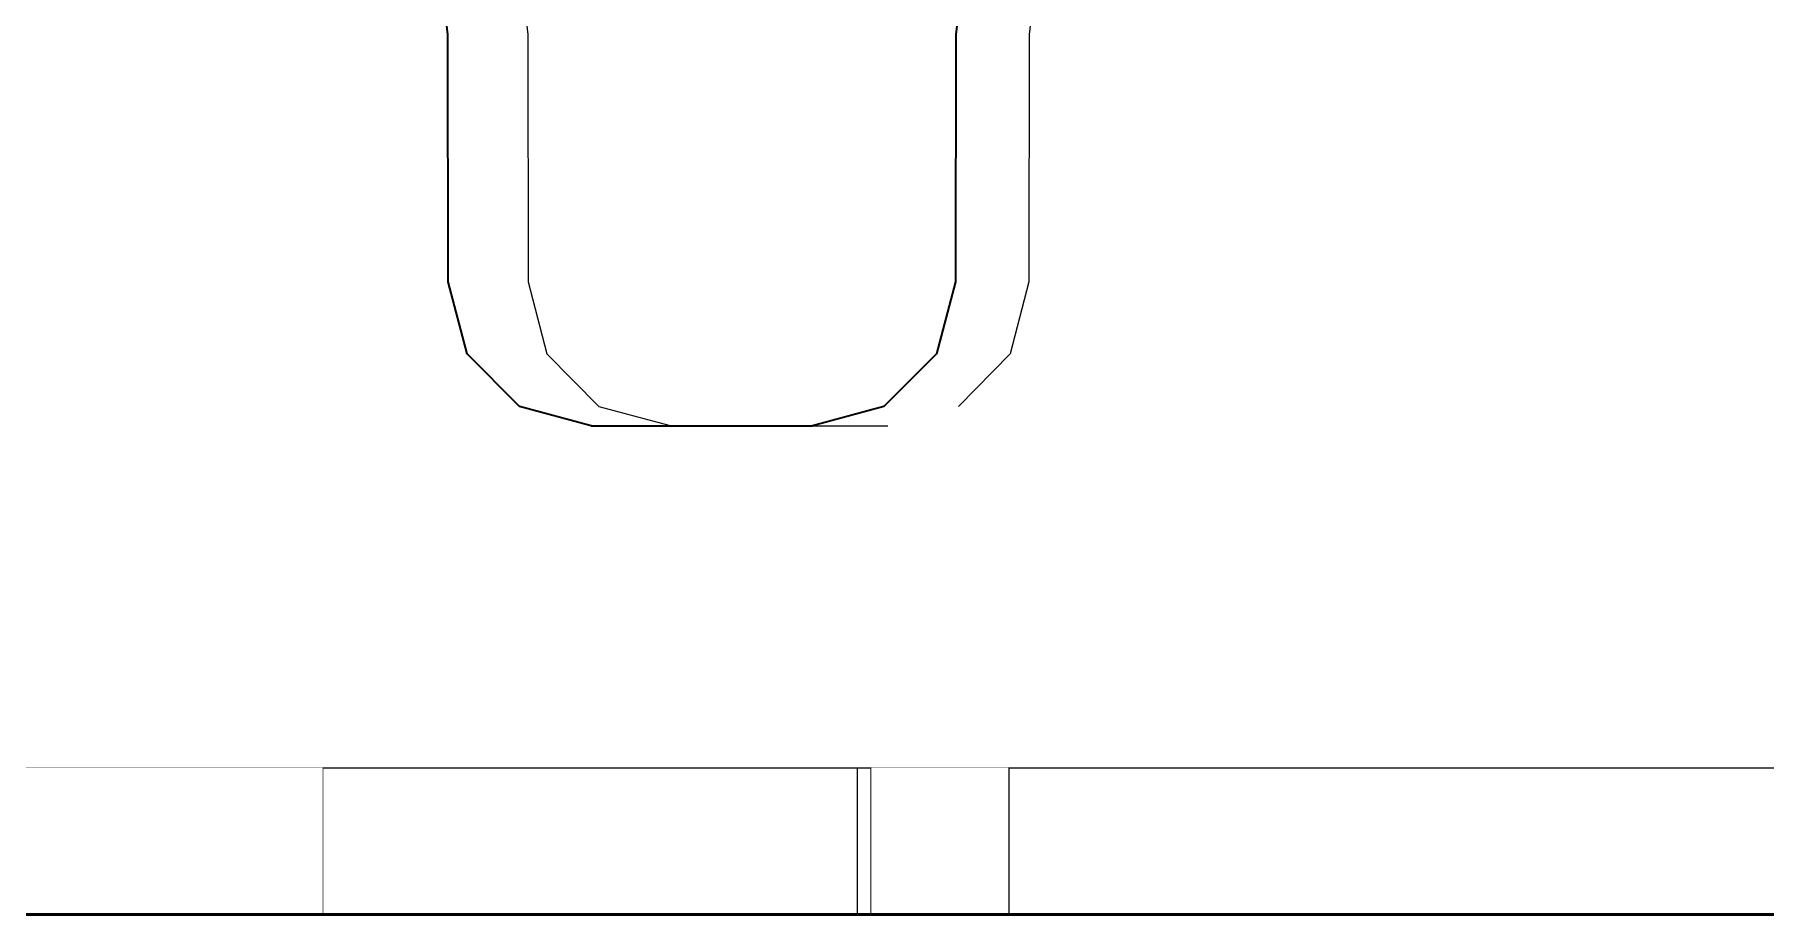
# Model space of a CAD drawing. Header units: millimetres. Extents: x -46169 to 237885, y -84465 to 18123.
# Drawn here: x 173052.6 to 173406.8, y -84332.6 to -84152.6 of the extents above; entities that cross this region are included whole.
import ezdxf

# ---------------------------------------------------------------- set-up
doc = ezdxf.new("R2010")
doc.units = ezdxf.units.MM
doc.header["$MEASUREMENT"] = 0
doc.linetypes.add('Wipeout_Contour', pattern=[1000, 0, -1000])
doc.layers.add('0_Pen_No__85', color=8, linetype='Continuous', lineweight=20)
doc.layers.add('New_A-35-M_FFE_Sanitary_Pen_No__87', color=8, linetype='Continuous', lineweight=20)
for name, color, linetype in [('New_A-20-M_Floor_Slab', 7, 'Continuous'), ('New_A-25-M_Wall_Ext', 7, 'Continuous'), ('New_A-35-M_FFE_Sanitary', 7, 'Continuous')]:
    doc.layers.add(name, color=color, linetype=linetype)
for name, color, linetype, lineweight, true_color in [('New_A-20-M_Floor_Slab_Pen_No__29', 7, 'Continuous', 50, 0x2a2a2a), ('New_A-25-M_Wall_Ext_Pen_No__44', 7, 'Continuous', 35, 0x444444), ('New_A-25-M_Wall_Ext_Pen_No__75', 7, 'Continuous', 20, 0x606060), ('New_A-35-M_FFE_Sanitary_Pen_No__64', 7, 'Continuous', 20, 0x606060)]:
    doc.layers.add(name, color=color, linetype=linetype, lineweight=lineweight, true_color=true_color)

# ---------------------------------------------------------------- blocks, each defined once
blk = doc.blocks.new('Section Elem_190_3', base_point=(129666.67, -84332.61))
at = {"color": 254, "linetype": 'Wipeout_Contour', "lineweight": 0, "ltscale": 770413.161049}
blk.add_wipeout([(173111.58, -84332.61), (173221.02, -84332.61), (173221.02, -84302.61), (173111.58, -84302.61)], dxfattribs=at).dxf.layer = 'New_A-35-M_FFE_Sanitary'
at = {"layer": 'New_A-35-M_FFE_Sanitary_Pen_No__64', "linetype": 'Continuous'}
blk.add_line((173111.58, -84332.61), (173111.58, -84302.61), dxfattribs=at)
at = {"color": 254, "linetype": 'Wipeout_Contour', "lineweight": 0, "ltscale": 770615.012152}
blk.add_wipeout([(173221.02, -84332.61), (173223.83, -84332.61), (173223.83, -84302.61), (173221.02, -84302.61)], dxfattribs=at).dxf.layer = 'New_A-35-M_FFE_Sanitary'
at = {"layer": 'New_A-35-M_FFE_Sanitary_Pen_No__64', "linetype": 'Continuous'}
for p, q in [((173221.02, -84332.61), (173221.02, -84302.61)), ((173223.83, -84332.61), (173223.83, -84302.61))]:
    blk.add_line(p, q, dxfattribs=at)
blk = doc.blocks.new('Section Elem_196_3', base_point=(129666.67, -84332.61))
at = {"layer": 'New_A-35-M_FFE_Sanitary_Pen_No__64', "linetype": 'Continuous'}
blk.add_line((173034.97, -84302.61), (173618.33, -84302.61), dxfattribs=at)
at = {"color": 254, "linetype": 'Wipeout_Contour', "lineweight": 0, "ltscale": 577726.907654}
blk.add_wipeout([(173168.05, -84228.66), (173182.51, -84232.61), (173182.41, -84232.5)], dxfattribs=at).dxf.layer = 'New_A-35-M_FFE_Sanitary'
blk = doc.blocks.new('Section Elem_244_3', base_point=(129666.67, -84332.61))
at = {"color": 254, "linetype": 'Wipeout_Contour', "lineweight": 0, "ltscale": 770083.451835}
blk.add_wipeout([(173037.66, -84332.61), (173111.58, -84332.61), (173111.58, -84302.61), (173037.66, -84302.61)], dxfattribs=at).dxf.layer = 'New_A-35-M_FFE_Sanitary'
blk = doc.blocks.new('Section Elem_245_3', base_point=(129666.67, -84332.61))
at = {"color": 254, "linetype": 'Wipeout_Contour', "lineweight": 0, "ltscale": 770670.822828}
blk.add_wipeout([(173252.06, -84302.61), (173223.83, -84302.61), (173223.83, -84332.61), (173252.06, -84332.61)], dxfattribs=at).dxf.layer = 'New_A-35-M_FFE_Sanitary'
at = {"layer": 'New_A-35-M_FFE_Sanitary_Pen_No__87', "linetype": 'Continuous'}
blk.add_line((173252.06, -84332.61), (173252.06, -84302.61), dxfattribs=at)
blk = doc.blocks.new('Section Elem_247_3', base_point=(129666.67, -84332.61))
at = {"color": 254, "linetype": 'Wipeout_Contour', "lineweight": 0, "ltscale": 770070.91505}
blk.add_wipeout([(173156.66, -84137.75), (173151.86, -84137.75), (173153.56, -84152.58), (173158.1, -84152.58)], dxfattribs=at).dxf.layer = 'New_A-25-M_Wall_Ext'
at = {"color": 254, "linetype": 'Wipeout_Contour', "lineweight": 0, "ltscale": 770324.664512}
blk.add_wipeout([(173209.02, -84152.58), (173241.12, -84152.58), (173242.85, -84137.75), (173209.22, -84137.75)], dxfattribs=at).dxf.layer = 'New_A-25-M_Wall_Ext'
at = {"color": 254, "linetype": 'Wipeout_Contour', "lineweight": 0, "ltscale": 770097.250117}
blk.add_wipeout([(173166.92, -84137.75), (173156.66, -84137.75), (173158.1, -84152.58), (173167.79, -84152.58)], dxfattribs=at).dxf.layer = 'New_A-25-M_Wall_Ext'
at = {"color": 254, "linetype": 'Wipeout_Contour', "lineweight": 0, "ltscale": 770131.031238}
blk.add_wipeout([(173158.1, -84152.58), (173153.56, -84152.58), (173153.6, -84203.17), (173158.13, -84203.17)], dxfattribs=at).dxf.layer = 'New_A-25-M_Wall_Ext'
at = {"color": 254, "linetype": 'Wipeout_Contour', "lineweight": 0, "ltscale": 770156.603091}
blk.add_wipeout([(173167.79, -84152.58), (173158.1, -84152.58), (173158.13, -84203.17), (173167.81, -84203.17)], dxfattribs=at).dxf.layer = 'New_A-25-M_Wall_Ext'
at = {"color": 254, "linetype": 'Wipeout_Contour', "lineweight": 0, "ltscale": 770190.354413}
blk.add_wipeout([(173166.92, -84137.75), (173167.79, -84152.58), (173209.02, -84152.58), (173209.22, -84137.75)], dxfattribs=at).dxf.layer = 'New_A-25-M_Wall_Ext'
at = {"color": 254, "linetype": 'Wipeout_Contour', "lineweight": 0, "ltscale": 770194.548108}
blk.add_wipeout([(173158.13, -84203.17), (173153.6, -84203.17), (173157.47, -84217.89), (173161.4, -84217.89)], dxfattribs=at).dxf.layer = 'New_A-25-M_Wall_Ext'
at = {"color": 254, "linetype": 'Wipeout_Contour', "lineweight": 0, "ltscale": 770380.03695}
blk.add_wipeout([(173209.02, -84203.17), (173241.09, -84203.17), (173241.12, -84152.58), (173209.02, -84152.58)], dxfattribs=at).dxf.layer = 'New_A-25-M_Wall_Ext'
at = {"color": 254, "linetype": 'Wipeout_Contour', "lineweight": 0, "ltscale": 770218.360429}
blk.add_wipeout([(173167.81, -84203.17), (173158.13, -84203.17), (173161.4, -84217.89), (173169.78, -84217.89)], dxfattribs=at).dxf.layer = 'New_A-25-M_Wall_Ext'
at = {"color": 254, "linetype": 'Wipeout_Contour', "lineweight": 0, "ltscale": 770248.171262}
blk.add_wipeout([(173167.79, -84152.58), (173167.81, -84203.17), (173209.02, -84203.17), (173209.02, -84152.58)], dxfattribs=at).dxf.layer = 'New_A-25-M_Wall_Ext'
at = {"color": 254, "linetype": 'Wipeout_Contour', "lineweight": 0, "ltscale": 770240.764375}
blk.add_wipeout([(173161.4, -84217.89), (173157.47, -84217.89), (173168.05, -84228.66), (173170.32, -84228.66)], dxfattribs=at).dxf.layer = 'New_A-25-M_Wall_Ext'
at = {"color": 254, "linetype": 'Wipeout_Contour', "lineweight": 0, "ltscale": 770433.256915}
blk.add_wipeout([(173208.58, -84217.89), (173237.16, -84217.89), (173241.09, -84203.17), (173209.02, -84203.17)], dxfattribs=at).dxf.layer = 'New_A-25-M_Wall_Ext'
at = {"color": 254, "linetype": 'Wipeout_Contour', "lineweight": 0, "ltscale": 770258.102462}
blk.add_wipeout([(173169.78, -84217.89), (173161.4, -84217.89), (173170.32, -84228.66), (173175.16, -84228.66)], dxfattribs=at).dxf.layer = 'New_A-25-M_Wall_Ext'
at = {"color": 254, "linetype": 'Wipeout_Contour', "lineweight": 0, "ltscale": 770306.621579}
blk.add_wipeout([(173167.81, -84203.17), (173169.78, -84217.89), (173208.58, -84217.89), (173209.02, -84203.17)], dxfattribs=at).dxf.layer = 'New_A-25-M_Wall_Ext'
at = {"color": 254, "linetype": 'Wipeout_Contour', "lineweight": 0, "ltscale": 770294.863461}
blk.add_wipeout([(173170.32, -84228.66), (173168.05, -84228.66), (173182.41, -84232.5), (173182.43, -84232.5)], dxfattribs=at).dxf.layer = 'New_A-25-M_Wall_Ext'
at = {"color": 254, "linetype": 'Wipeout_Contour', "lineweight": 0, "ltscale": 770441.087387}
blk.add_wipeout([(173207.37, -84228.66), (173226.44, -84228.66), (173237.16, -84217.89), (173208.58, -84217.89)], dxfattribs=at).dxf.layer = 'New_A-25-M_Wall_Ext'
at = {"color": 254, "linetype": 'Wipeout_Contour', "lineweight": 0, "ltscale": 770301.080482}
blk.add_wipeout([(173175.16, -84228.66), (173170.32, -84228.66), (173182.43, -84232.5), (173182.46, -84232.5)], dxfattribs=at).dxf.layer = 'New_A-25-M_Wall_Ext'
at = {"color": 254, "linetype": 'Wipeout_Contour', "lineweight": 0, "ltscale": 770333.981226}
blk.add_wipeout([(173169.78, -84217.89), (173175.16, -84228.66), (173207.37, -84228.66), (173208.58, -84217.89)], dxfattribs=at).dxf.layer = 'New_A-25-M_Wall_Ext'
at = {"color": 254, "linetype": 'Wipeout_Contour', "lineweight": 0, "ltscale": 577741.837738}
blk.add_wipeout([(173182.43, -84232.5), (173182.41, -84232.5), (173182.51, -84232.61)], dxfattribs=at).dxf.layer = 'New_A-25-M_Wall_Ext'
at = {"color": 254, "linetype": 'Wipeout_Contour', "lineweight": 0, "ltscale": 770429.09769}
blk.add_wipeout([(173205.72, -84232.5), (173212.18, -84232.5), (173226.44, -84228.66), (173207.37, -84228.66)], dxfattribs=at).dxf.layer = 'New_A-25-M_Wall_Ext'
at = {"color": 254, "linetype": 'Wipeout_Contour', "lineweight": 0, "ltscale": 577741.66558}
blk.add_wipeout([(173182.46, -84232.5), (173182.43, -84232.5), (173182.51, -84232.61)], dxfattribs=at).dxf.layer = 'New_A-25-M_Wall_Ext'
at = {"color": 254, "linetype": 'Wipeout_Contour', "lineweight": 0, "ltscale": 770355.546526}
blk.add_wipeout([(173175.16, -84228.66), (173182.46, -84232.5), (173205.72, -84232.5), (173207.37, -84228.66)], dxfattribs=at).dxf.layer = 'New_A-25-M_Wall_Ext'
at = {"color": 254, "linetype": 'Wipeout_Contour', "lineweight": 0, "ltscale": 770417.394821}
blk.add_wipeout([(173205.71, -84232.61), (173211.8, -84232.61), (173212.18, -84232.5), (173205.72, -84232.5)], dxfattribs=at).dxf.layer = 'New_A-25-M_Wall_Ext'
at = {"color": 254, "linetype": 'Wipeout_Contour', "lineweight": 0, "ltscale": 770478.468754}
blk.add_wipeout([(173226.44, -84228.66), (173211.8, -84232.61), (173227.21, -84232.61), (173241.67, -84228.66)], dxfattribs=at).dxf.layer = 'New_A-25-M_Wall_Ext'
at = {"color": 254, "linetype": 'Wipeout_Contour', "lineweight": 0, "ltscale": 770364.277043}
blk.add_wipeout([(173182.46, -84232.5), (173182.51, -84232.61), (173205.71, -84232.61), (173205.72, -84232.5)], dxfattribs=at).dxf.layer = 'New_A-25-M_Wall_Ext'
at = {"layer": 'New_A-25-M_Wall_Ext_Pen_No__44', "linetype": 'Continuous'}
for p, q in [((173186.64, -84232.61), (173191.67, -84232.61)), ((173191.67, -84232.61), (173211.8, -84232.61))]:
    blk.add_line(p, q, dxfattribs=at)
at = {"layer": 'New_A-25-M_Wall_Ext_Pen_No__75', "linetype": 'Continuous'}
for p, q in [((173186.64, -84232.61), (173191.67, -84232.61)), ((173191.67, -84232.61), (173207.34, -84232.61)), ((173211.8, -84232.61), (173227.21, -84232.61))]:
    blk.add_line(p, q, dxfattribs=at)
at = {"color": 254, "linetype": 'Wipeout_Contour', "lineweight": 0, "ltscale": 770510.922472}
blk.add_wipeout([(173237.16, -84217.89), (173226.44, -84228.66), (173241.67, -84228.66), (173252.25, -84217.89)], dxfattribs=at).dxf.layer = 'New_A-25-M_Wall_Ext'
at = {"color": 254, "linetype": 'Wipeout_Contour', "lineweight": 0, "ltscale": 770264.272735}
blk.add_wipeout([(173166.51, -84232.61), (173182.51, -84232.61), (173168.05, -84228.66), (173151.87, -84228.66)], dxfattribs=at).dxf.layer = 'New_A-25-M_Wall_Ext'
at = {"layer": 'New_A-25-M_Wall_Ext_Pen_No__44', "linetype": 'Continuous'}
for p, q in [((173226.44, -84228.66), (173211.8, -84232.61)), ((173166.51, -84232.61), (173186.64, -84232.61))]:
    blk.add_line(p, q, dxfattribs=at)
at = {"layer": 'New_A-25-M_Wall_Ext_Pen_No__75', "linetype": 'Continuous'}
blk.add_line((173182.41, -84232.5), (173182.51, -84232.61), dxfattribs=at)
at = {"color": 254, "linetype": 'Wipeout_Contour', "lineweight": 0, "ltscale": 770514.800955}
blk.add_wipeout([(173241.09, -84203.17), (173237.16, -84217.89), (173252.25, -84217.89), (173256.12, -84203.17)], dxfattribs=at).dxf.layer = 'New_A-25-M_Wall_Ext'
at = {"color": 254, "linetype": 'Wipeout_Contour', "lineweight": 0, "ltscale": 770206.074254}
blk.add_wipeout([(173151.87, -84228.66), (173168.05, -84228.66), (173157.47, -84217.89), (173141.15, -84217.89)], dxfattribs=at).dxf.layer = 'New_A-25-M_Wall_Ext'
at = {"layer": 'New_A-25-M_Wall_Ext_Pen_No__44', "linetype": 'Continuous'}
for p, q in [((173237.16, -84217.89), (173226.44, -84228.66)), ((173166.51, -84232.61), (173151.87, -84228.66))]:
    blk.add_line(p, q, dxfattribs=at)
at = {"layer": 'New_A-25-M_Wall_Ext_Pen_No__75', "linetype": 'Continuous'}
for p, q in [((173252.25, -84217.89), (173241.67, -84228.66)), ((173168.05, -84228.66), (173182.41, -84232.5))]:
    blk.add_line(p, q, dxfattribs=at)
at = {"color": 254, "linetype": 'Wipeout_Contour', "lineweight": 0, "ltscale": 770464.798618}
blk.add_wipeout([(173241.12, -84152.58), (173241.09, -84203.17), (173256.12, -84203.17), (173256.16, -84152.58)], dxfattribs=at).dxf.layer = 'New_A-25-M_Wall_Ext'
at = {"color": 254, "linetype": 'Wipeout_Contour', "lineweight": 0, "ltscale": 770157.606687}
blk.add_wipeout([(173141.15, -84217.89), (173157.47, -84217.89), (173153.6, -84203.17), (173137.22, -84203.17)], dxfattribs=at).dxf.layer = 'New_A-25-M_Wall_Ext'
at = {"layer": 'New_A-25-M_Wall_Ext_Pen_No__44', "linetype": 'Continuous'}
blk.add_line((173151.87, -84228.66), (173141.15, -84217.89), dxfattribs=at)
at = {"layer": 'New_A-25-M_Wall_Ext_Pen_No__75', "linetype": 'Continuous'}
for p, q in [((173256.12, -84203.17), (173252.25, -84217.89)), ((173157.47, -84217.89), (173168.05, -84228.66))]:
    blk.add_line(p, q, dxfattribs=at)
at = {"color": 254, "linetype": 'Wipeout_Contour', "lineweight": 0, "ltscale": 770410.777338}
blk.add_wipeout([(173242.85, -84137.75), (173241.12, -84152.58), (173256.16, -84152.58), (173257.86, -84137.75)], dxfattribs=at).dxf.layer = 'New_A-25-M_Wall_Ext'
at = {"color": 254, "linetype": 'Wipeout_Contour', "lineweight": 0, "ltscale": 770093.423636}
blk.add_wipeout([(173137.22, -84203.17), (173153.6, -84203.17), (173153.56, -84152.58), (173137.19, -84152.58)], dxfattribs=at).dxf.layer = 'New_A-25-M_Wall_Ext'
at = {"layer": 'New_A-25-M_Wall_Ext_Pen_No__44', "linetype": 'Continuous', "flags": 128}
blk.add_lwpolyline([(173257.6, -84112.07), (173242.85, -84137.75), (173241.12, -84152.58), (173241.09, -84203.17), (173237.16, -84217.89)], dxfattribs=at)
at = {"layer": 'New_A-25-M_Wall_Ext_Pen_No__75', "linetype": 'Continuous'}
for p, q in [((173257.86, -84137.75), (173256.16, -84152.58)), ((173256.16, -84152.58), (173256.12, -84203.17)), ((173153.6, -84203.17), (173157.47, -84217.89))]:
    blk.add_line(p, q, dxfattribs=at)
at = {"color": 254, "linetype": 'Wipeout_Contour', "lineweight": 0, "ltscale": 770033.075368}
blk.add_wipeout([(173137.19, -84152.58), (173153.56, -84152.58), (173151.86, -84137.75), (173135.46, -84137.75)], dxfattribs=at).dxf.layer = 'New_A-25-M_Wall_Ext'
at = {"layer": 'New_A-25-M_Wall_Ext_Pen_No__44', "linetype": 'Continuous', "flags": 128}
blk.add_lwpolyline([(173141.15, -84217.89), (173137.22, -84203.17), (173137.19, -84152.58), (173135.46, -84137.75), (173120.71, -84112.07)], dxfattribs=at)
at = {"layer": 'New_A-25-M_Wall_Ext_Pen_No__75', "linetype": 'Continuous'}
for p, q in [((173151.86, -84137.75), (173153.56, -84152.58)), ((173153.56, -84152.58), (173153.6, -84203.17))]:
    blk.add_line(p, q, dxfattribs=at)
blk = doc.blocks.new('Section Elem_259_3', base_point=(129666.67, -84332.61))
at = {"layer": 'New_A-20-M_Floor_Slab_Pen_No__29', "linetype": 'Continuous'}
blk.add_line((172858.84, -84332.61), (177009.41, -84332.61), dxfattribs=at)
blk = doc.blocks.new('I-06 Lecture Theatre Elevation_STORY_MARKER', base_point=(129666.67, -84332.61))
at = {"layer": '0_Pen_No__85', "linetype": 'Continuous'}
blk.add_line((164194, -84332.61), (177009.41, -84332.61), dxfattribs=at)

msp = doc.modelspace()

# ---------------------------------------------------------------- block references
at = {"layer": 'New_A-35-M_FFE_Sanitary'}
msp.add_blockref('Section Elem_190_3', (129666.67, -84332.61), dxfattribs=at)

# ---------------------------------------------------------------- next in the draw order: block references
msp.add_blockref('Section Elem_196_3', (129666.67, -84332.61), dxfattribs=at)

# ---------------------------------------------------------------- next in the draw order: block references
msp.add_blockref('Section Elem_244_3', (129666.67, -84332.61), dxfattribs=at)

# ---------------------------------------------------------------- next in the draw order: block references
msp.add_blockref('Section Elem_245_3', (129666.67, -84332.61), dxfattribs=at)

# ---------------------------------------------------------------- next in the draw order: block references
at = {"layer": 'New_A-20-M_Floor_Slab'}
msp.add_blockref('Section Elem_259_3', (129666.67, -84332.61), dxfattribs=at)
at = {"layer": 'New_A-25-M_Wall_Ext'}
msp.add_blockref('Section Elem_247_3', (129666.67, -84332.61), dxfattribs=at)

# ---------------------------------------------------------------- next in the draw order: block references
at = {"linetype": 'Continuous', "lineweight": 0}
msp.add_blockref('I-06 Lecture Theatre Elevation_STORY_MARKER', (129666.67, -84332.61), dxfattribs=at)

doc.saveas('drawing.dxf')
